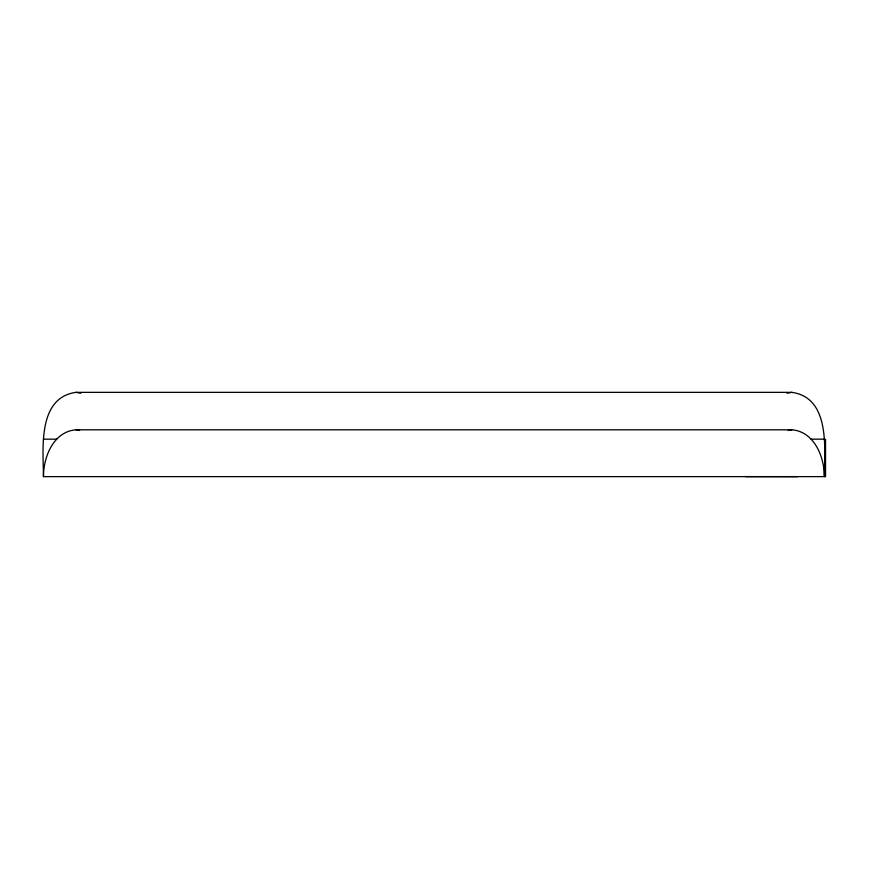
<?xml version="1.0" encoding="UTF-8"?>
<svg xmlns="http://www.w3.org/2000/svg" width="869" height="869" viewBox="0 0 869 869"><rect width="100%" height="100%" fill="white"/><g stroke="black" fill="none" stroke-linecap="round" stroke-linejoin="round"><path stroke-width="1.3" d="M43.45 476.625C43.309 449.132 37.204 397.73 75.983 392.353L791.822 392.353C830.601 397.73 824.496 449.132 824.355 476.625C824.366 456.888 814.286 431.524 791.822 429.807L75.983 429.807C53.52 431.524 43.439 456.888 43.45 476.625L825.55 476.625L825.55 439.258M787.01 393.266L791.822 392.353M788.205 430.492L791.822 429.807M43.45 439.171L56.757 439.171M811.049 439.171L824.355 439.171M745.645 476.625L797.709 476.647M75.983 392.353L80.795 393.266M75.983 429.807L79.6 430.492"/></g></svg>
